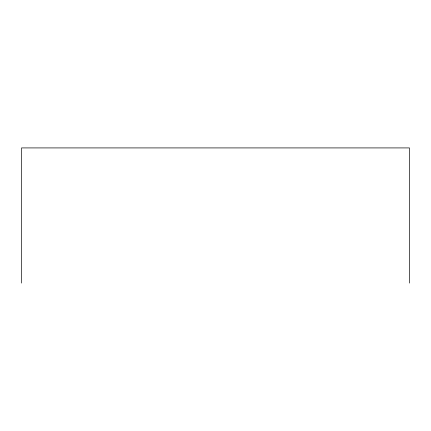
<?xml version="1.0" encoding="UTF-8"?>
<svg xmlns="http://www.w3.org/2000/svg" width="431" height="431" viewBox="0 0 431 431"><rect width="100%" height="100%" fill="white"/><g stroke="black" fill="none" stroke-linecap="round" stroke-linejoin="round"><path stroke-width="0.65" d="M409.45 283.081L409.45 147.919L21.55 147.919L21.55 283.081"/></g></svg>
